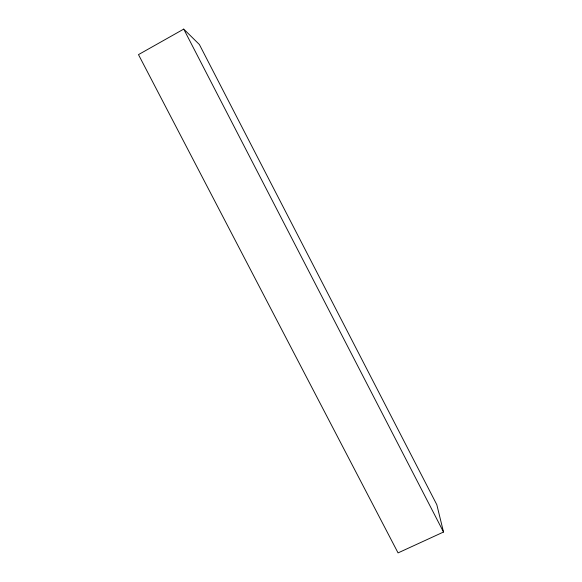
<?xml version="1.0" encoding="UTF-8"?>
<svg xmlns="http://www.w3.org/2000/svg" width="582" height="582" viewBox="0 0 582 582"><rect width="100%" height="100%" fill="white"/><g stroke="black" fill="none" stroke-linecap="round" stroke-linejoin="round"><path stroke-width="0.87" d="M183.737 29.1L138.48 54.621L398.059 552.9L443.52 532.028L436.813 504.703L199.386 44.53L183.737 29.1L443.52 532.028"/></g></svg>
